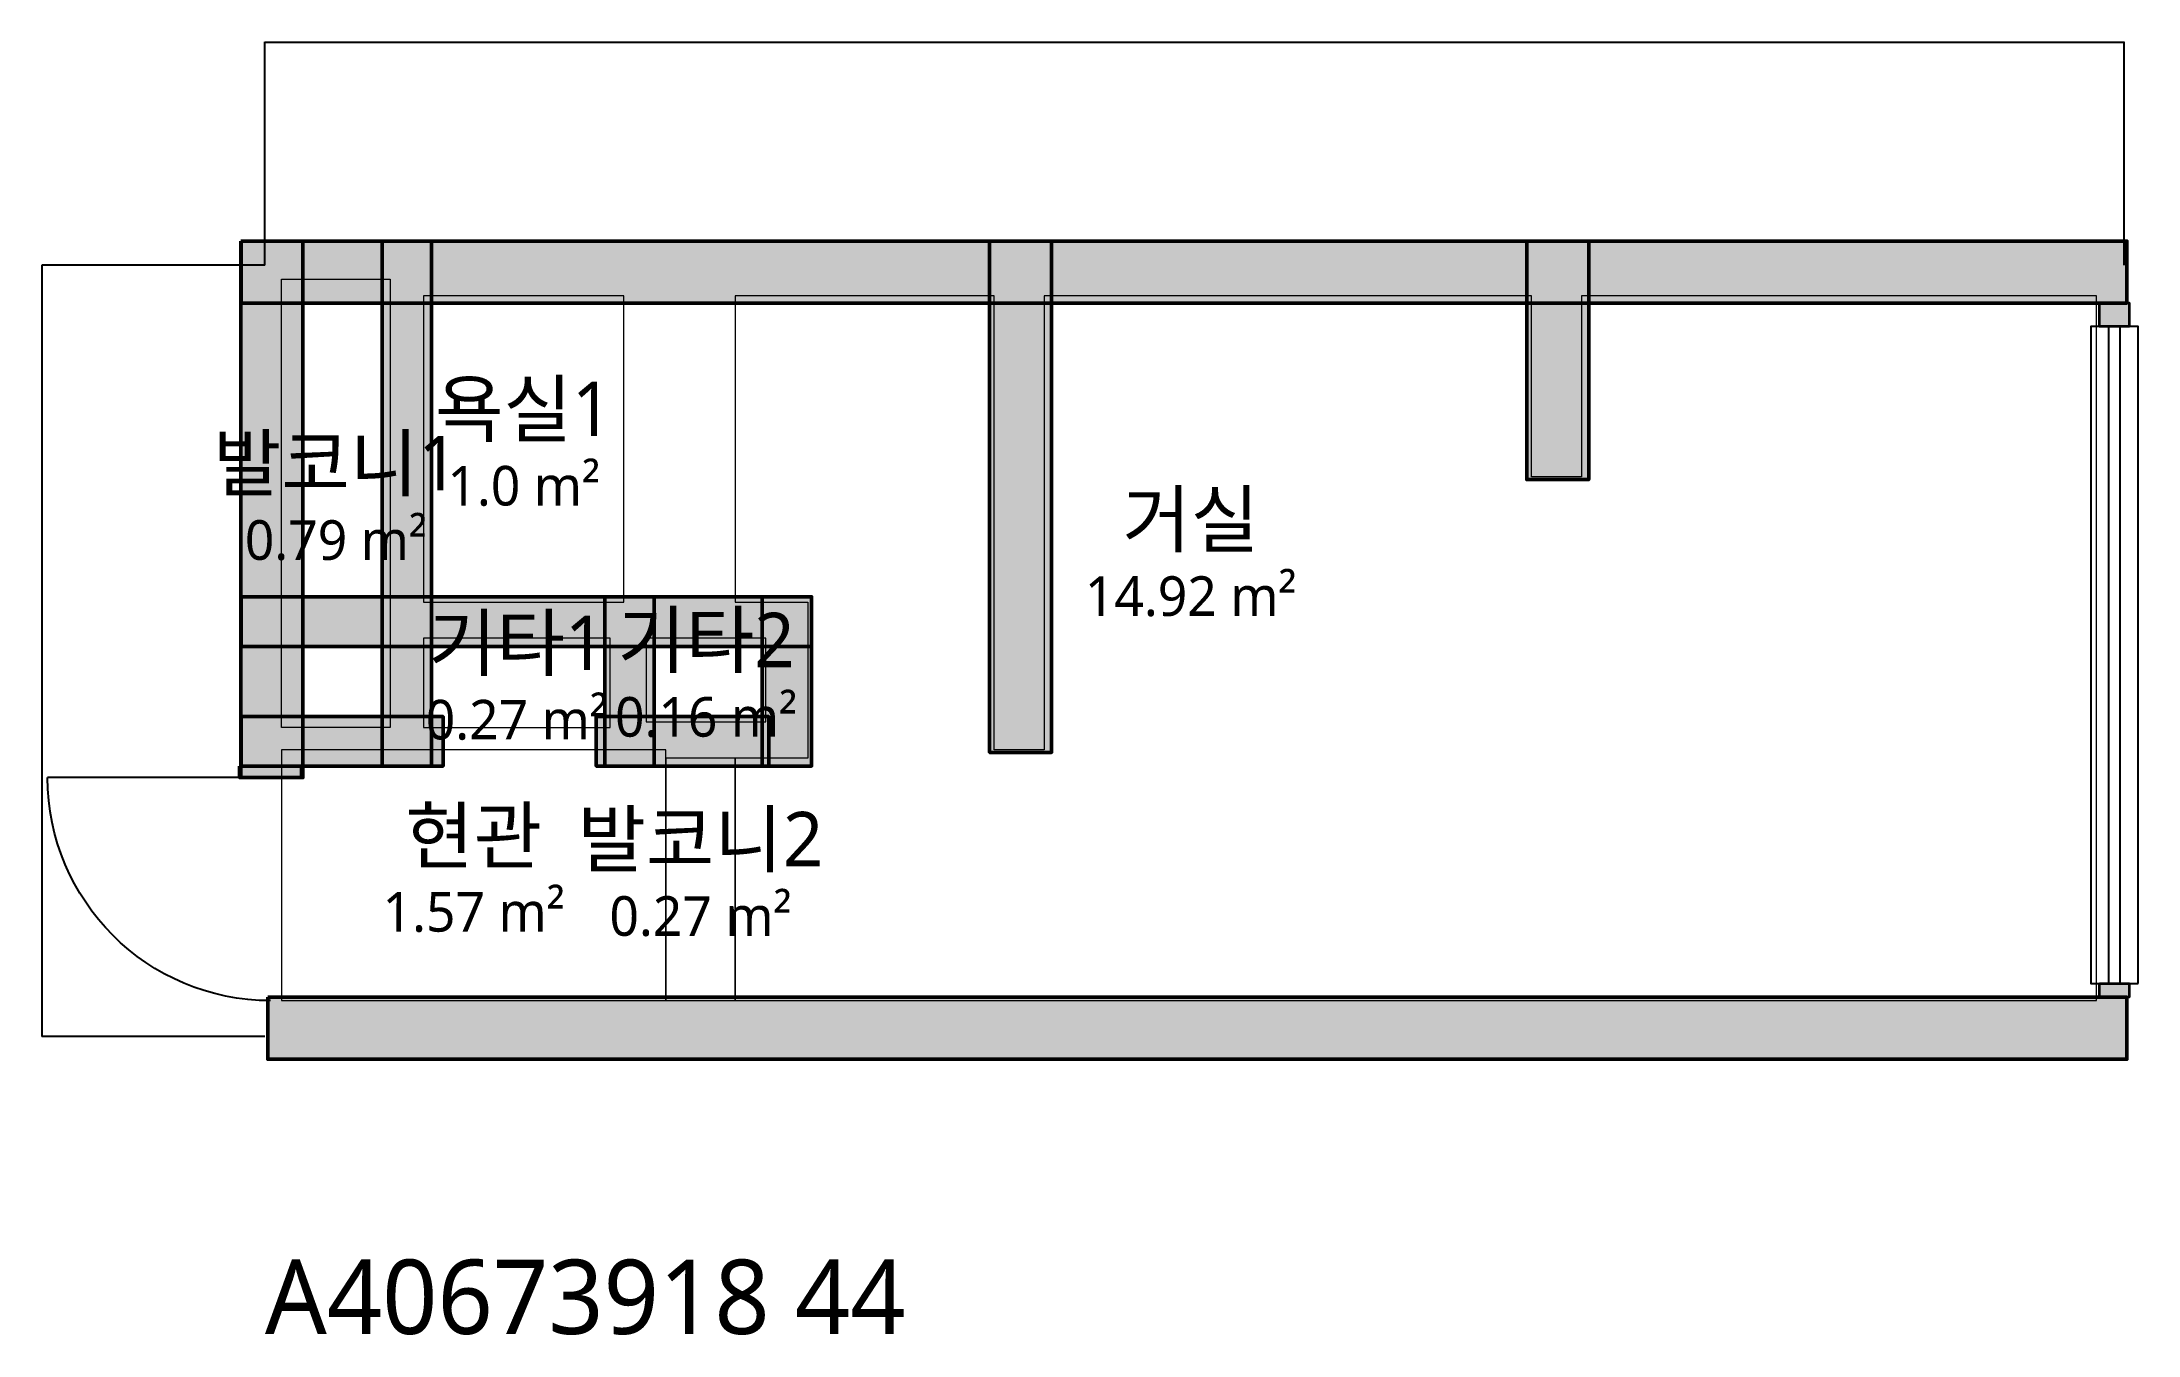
# Model space of a CAD drawing. Header units: millimetres. Extents: x -900 to 7562, y -1204 to 4013.
import ezdxf

# ---------------------------------------------------------------- set-up
doc = ezdxf.new("R2010")
doc.units = ezdxf.units.MM
for name, color, linetype, lineweight in [('A-ANNO-DIMS', 3, 'Continuous', 13), ('A-AREA', 9, 'Continuous', 13), ('A-AREA-IDEN', 7, 'Continuous', 18), ('A-DOOR', 4, 'Continuous', 25), ('A-GLAZ', 5, 'Continuous', 25), ('A-WALL-EXTR', 7, 'Continuous', 50), ('A-WALL-PATT', 8, 'Continuous', 9), ('A-WALL-PRTN', 8, 'Continuous', 35), ('A-WALL-STRC', 7, 'Continuous', 50)]:
    doc.layers.add(name, color=color, linetype=linetype, lineweight=lineweight)
doc.styles.add('OpenSansCondensed-Light', font='OpenSansCondensed-Light.ttf')
doc.styles.get("Standard").update_dxf_attribs({"font": 'malgun.ttf'})
doc.dimstyles.new('EZDXF', dxfattribs={"dimtxt": 0.25, "dimasz": 0.175, "dimexe": 0.375, "dimexo": 0.125, "dimgap": 0.1, "dimtad": 1, "dimlfac": 100, "dimzin": 12, "dimdsep": 46, "dimtxsty": 'OpenSansCondensed-Light', "dimblk": 'ARCHTICK', "dimcen": 2.5, "dimazin": 3, "dimtfac": 0.5, "dimtmove": 2, "dimatfit": 3})

# ---------------------------------------------------------------- blocks, each defined once
blk = doc.blocks.new('JJ-DOOR-SWING')
blk.add_line((0, 0), (0, 1000))
blk.add_arc((0, 0), 1000, 0, 90)
blk = doc.blocks.new('JJ-WIN-DOUBLE')
for p, q in [((0, 120), (1000, 120)), ((0, -120), (1000, -120))]:
    blk.add_line(p, q)
blk.add_lwpolyline([(0, -500), (1000, -500), (1000, 500), (0, 500)], close=True)
blk = doc.blocks.new('_ARCHTICK')
at = {"color": 0, "linetype": 'BYBLOCK', "const_width": 0.15}
blk.add_lwpolyline([(-0.5, -0.5), (0.5, 0.5)], dxfattribs=at)

msp = doc.modelspace()

# ---------------------------------------------------------------- hatches: boundary and pattern name
at = {"layer": 'A-WALL-PATT'}
h = msp.add_hatch(color=8, dxfattribs=at)
h.dxf.hatch_style = 1
h.paths.add_polyline_path([(-96.9, 3209), (153.1, 3209), (153.1, 1044.9), (-96.9, 1044.9)])
h = msp.add_hatch(color=8, dxfattribs=at)
h.dxf.hatch_style = 1
h.paths.add_polyline_path([(-96.6, 3209.3), (7516.9, 3209.3), (7516.9, 2959.3), (-96.6, 2959.3)])
h = msp.add_hatch(color=8, dxfattribs=at)
h.dxf.hatch_style = 1
h.paths.add_polyline_path([(473, 3209), (673, 3209), (673, 1091), (473, 1091)])
h = msp.add_hatch(color=8, dxfattribs=at)
h.dxf.hatch_style = 1
h.paths.add_polyline_path([(2925.6, 3209), (3175.6, 3209), (3175.6, 1146.1), (2925.6, 1146.1)])
h = msp.add_hatch(color=8, dxfattribs=at)
h.dxf.hatch_style = 1
h.paths.add_polyline_path([(5094.1, 3209), (5344.1, 3209), (5344.1, 2247.2), (5094.1, 2247.2)])
h = msp.add_hatch(color=8, dxfattribs=at)
h.dxf.hatch_style = 1
h.paths.add_polyline_path([(7406.3, 2959.6), (7526.3, 2959.6), (7526.3, 2865.2), (7406.3, 2865.2)])
h = msp.add_hatch(color=8, dxfattribs=at)
h.dxf.hatch_style = 1
h.paths.add_polyline_path([(-96.6, 1774.2), (2206.7, 1774.2), (2206.7, 1574.2), (-96.6, 1574.2)])
h = msp.add_hatch(color=8, dxfattribs=at)
h.dxf.hatch_style = 1
h.paths.add_polyline_path([(1371.9, 1774.2), (1571.9, 1774.2), (1571.9, 1091), (1371.9, 1091)])
h = msp.add_hatch(color=8, dxfattribs=at)
h.dxf.hatch_style = 1
h.paths.add_polyline_path([(2006.7, 1774.2), (2206.7, 1774.2), (2206.7, 1091), (2006.7, 1091)])
h = msp.add_hatch(color=8, dxfattribs=at)
h.dxf.hatch_style = 1
h.paths.add_polyline_path([(-96.6, 1291), (719.1, 1291), (719.1, 1091), (-96.6, 1091)])
h = msp.add_hatch(color=8, dxfattribs=at)
h.dxf.hatch_style = 1
h.paths.add_polyline_path([(1337.1, 1291), (2033.7, 1291), (2033.7, 1091), (1337.1, 1091)])
h = msp.add_hatch(color=8, dxfattribs=at)
h.dxf.hatch_style = 1
h.paths.add_polyline_path([(-102.5, 1091), (147.5, 1091), (147.5, 1044.9), (-102.5, 1044.9)])
h = msp.add_hatch(color=8, dxfattribs=at)
h.dxf.hatch_style = 1
h.paths.add_polyline_path([(7406.3, 213.5), (7526.3, 213.5), (7526.3, 158.4), (7406.3, 158.4)])
h = msp.add_hatch(color=8, dxfattribs=at)
h.dxf.hatch_style = 1
h.paths.add_polyline_path([(11.2, 158.7), (7516.9, 158.7), (7516.9, -91.3), (11.2, -91.3)])

# ---------------------------------------------------------------- linework, layer by layer
at = {"layer": 'A-AREA'}
for points in [[(67.4, 1247.2), (67.4, 3056.2), (505.6, 3056.2), (505.6, 1247.2)], [(640.4, 2988.8), (640.4, 1752.8), (1449.4, 1752.8), (1449.4, 2988.8)], [(1898.9, 2988.8), (1898.9, 1752.8), (2191, 1752.8), (2191, 1123.6), (1898.9, 1123.6), (1898.9, 146.1), (7393.3, 146.1), (7393.3, 2988.8), (5314.6, 2988.8), (5314.6, 2258.4), (5112.4, 2258.4), (5112.4, 2988.8), (3146.1, 2988.8), (3146.1, 1157.3), (2943.8, 1157.3), (2943.8, 2988.8)], [(640.4, 1606.7), (640.4, 1247.2), (1393.3, 1247.2), (1393.3, 1606.7)], [(1539.3, 1606.7), (1539.3, 1269.7), (2022.5, 1269.7), (2022.5, 1606.7)], [(67.4, 1157.3), (67.4, 146.1), (1618, 146.1), (1618, 1157.3)], [(1618, 1123.6), (1618, 146.1), (1898.9, 146.1), (1898.9, 1123.6)]]:
    msp.add_lwpolyline(points, close=True, dxfattribs=at)
at = {"layer": 'A-WALL-EXTR'}
for points in [[(-96.9, 3209), (153.1, 3209), (153.1, 1044.9), (-96.9, 1044.9)], [(-96.6, 3209.3), (7516.9, 3209.3), (7516.9, 2959.3), (-96.6, 2959.3)], [(2925.6, 3209), (3175.6, 3209), (3175.6, 1146.1), (2925.6, 1146.1)], [(5094.1, 3209), (5344.1, 3209), (5344.1, 2247.2), (5094.1, 2247.2)], [(-102.5, 1091), (147.5, 1091), (147.5, 1044.9), (-102.5, 1044.9)], [(11.2, 158.7), (7516.9, 158.7), (7516.9, -91.3), (11.2, -91.3)]]:
    msp.add_lwpolyline(points, close=True, dxfattribs=at)
at = {"layer": 'A-WALL-PRTN'}
for points in [[(7406.3, 2959.6), (7526.3, 2959.6), (7526.3, 2865.2), (7406.3, 2865.2)], [(7406.3, 213.5), (7526.3, 213.5), (7526.3, 158.4), (7406.3, 158.4)]]:
    msp.add_lwpolyline(points, close=True, dxfattribs=at)
at = {"layer": 'A-WALL-STRC'}
for points in [[(473, 3209), (673, 3209), (673, 1091), (473, 1091)], [(-96.6, 1774.2), (2206.7, 1774.2), (2206.7, 1574.2), (-96.6, 1574.2)], [(1371.9, 1774.2), (1571.9, 1774.2), (1571.9, 1091), (1371.9, 1091)], [(2006.7, 1774.2), (2206.7, 1774.2), (2206.7, 1091), (2006.7, 1091)], [(-96.6, 1291), (719.1, 1291), (719.1, 1091), (-96.6, 1091)], [(1337.1, 1291), (2033.7, 1291), (2033.7, 1091), (1337.1, 1091)]]:
    msp.add_lwpolyline(points, close=True, dxfattribs=at)

# ---------------------------------------------------------------- block references
at = {"layer": 'A-DOOR', "xscale": 0.9, "yscale": -0.9, "rotation": -90}
msp.add_blockref('JJ-DOOR-SWING', (22.5, 1044.9), dxfattribs=at)
at = {"layer": 'A-GLAZ', "xscale": 2.6517, "yscale": 0.19101123595505617, "rotation": 90}
msp.add_blockref('JJ-WIN-DOUBLE', (7466.3, 213.5), dxfattribs=at)

# ---------------------------------------------------------------- texts
at = {"layer": 'A-AREA-IDEN'}
for s, insert, char_height, attachment_point in [('욕실1', (1044.9, 2520.8), 220, 5), ('발코니1', (286.5, 2301.7), 220, 5), ('1.0 m²', (1044.9, 2220.8), 160, 5), ('거실', (3737.375, 2075.575), 220, 5), ('0.79 m²', (286.5, 2001.7), 160, 5), ('14.92 m²', (3737.375, 1775.575), 160, 5), ('기타1', (1016.85, 1576.95), 220, 5), ('기타2', (1780.9, 1588.2), 220, 5), ('0.27 m²', (1016.85, 1276.95), 160, 5), ('0.16 m²', (1780.9, 1288.2), 160, 5), ('현관', (842.7, 801.7), 220, 5), ('발코니2', (1758.45, 784.85), 220, 5), ('1.57 m²', (842.7, 501.7), 160, 5), ('0.27 m²', (1758.45, 484.85), 160, 5), ('A40673918 44', (0, -900), 300, 1)]:
    msp.add_mtext(s, dxfattribs=dict(at, insert=insert, char_height=char_height, attachment_point=attachment_point))

# ---------------------------------------------------------------- dimensions: what is measured, and where the dimension line sits
at = {"layer": 'A-ANNO-DIMS'}
msp.add_linear_dim(base=(0, 4012.35955), p1=(0, 3112.35955), p2=(7505.61798, 3112.35955), dimstyle='EZDXF', dxfattribs=at).render()
msp.add_linear_dim(base=(-900, 0), p1=(0, 0), p2=(0, 3112.3595505618), angle=90, dimstyle='EZDXF', dxfattribs=at).render()

doc.saveas('drawing.dxf')
